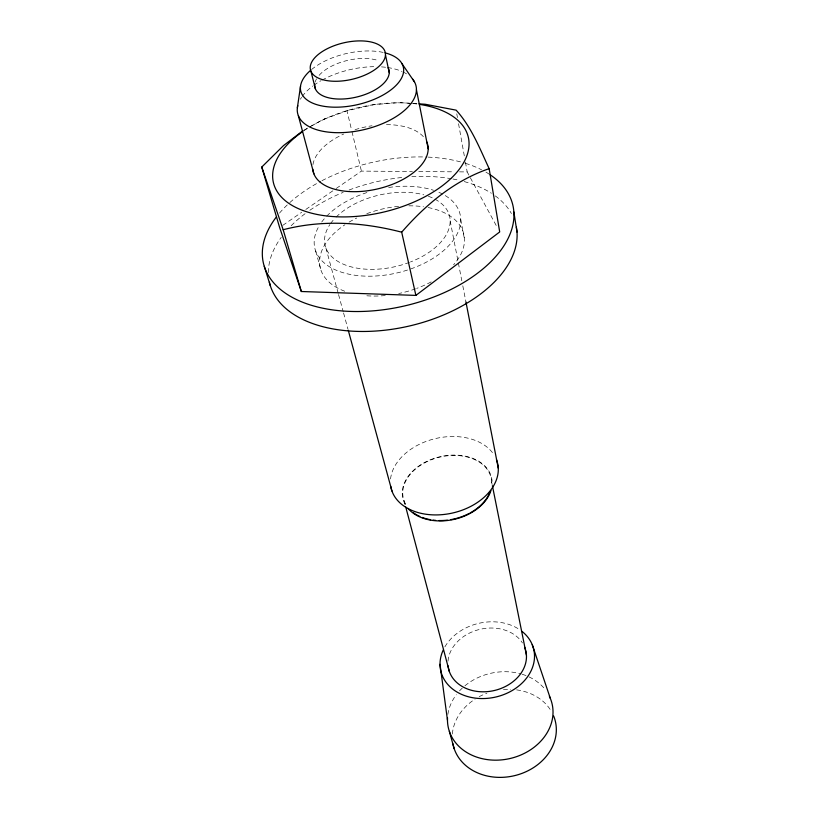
<?xml version="1.0" encoding="UTF-8"?>
<svg xmlns="http://www.w3.org/2000/svg" width="818" height="818" viewBox="0 0 818 818"><rect width="100%" height="100%" fill="white"/><g stroke="black" fill="none" stroke-linecap="round" stroke-linejoin="round"><path stroke-width="0.61" stroke-dasharray="4.09 3.07" d="M282.783 225.339L301.658 212.322M305.85 209.428L335.216 189.183M336.259 188.457L361.423 171.105L412.395 171.504M304.081 130.082L310.451 126.555M311.505 125.962L323.182 119.479L348.867 110.082M323.182 119.479L325.912 118.508M411.607 103.395L399.266 102.628L374.378 104.581L346.965 110.727L351.689 130.44M373.151 104.755L374.378 104.581M418.765 171.555L454.45 171.831M459.542 171.862L467.19 171.923L496.69 226.392M412.845 103.477L417.773 103.784M315.646 250.983L321.096 270.543M325.891 247.926L338.233 293.355M338.56 294.582L343.233 311.77M343.57 312.997L347.906 328.959M404.082 500.769L405.063 504.45M351.985 131.678L361.423 171.105M491.638 481.986L492.139 484.471M450.166 220.85L461.822 280.809M462.794 285.809L465.953 302.046M460.738 219.367L464.491 239.326M456.781 113.866L457.446 117.567M458.55 123.743L464.307 155.87M465.422 162.046L467.19 171.923M452.374 734.002A52.464 43.528 -13.1 0 1 475.094 699.083M479.184 696.68A52.464 43.528 -13.1 0 1 486.914 693.214M503.448 689.543A52.464 43.528 -13.1 0 1 510.698 689.37M516.618 689.871A52.464 43.528 -13.1 0 1 551.404 711.425M447.865 714.39A53.231 43.691 -13.1 0 1 456.311 694.738M459.563 690.852A53.231 43.691 -13.1 0 1 462.262 688.132M464.9 685.811A53.231 43.691 -13.1 0 1 521.005 673.909M522.129 674.247A53.231 43.691 -13.1 0 1 527.855 676.374M529.011 676.895A53.231 43.691 -13.1 0 1 544.348 688.511M444.88 646.854A47.71 37.812 -13.1 0 1 519.113 629.308M405.575 504.052A45.051 31.749 -13.1 0 1 440.258 457.017A45.051 31.749 -13.1 0 1 491.618 484.389M448.019 661.077A39.653 31.421 -13.1 0 1 479.583 629.431A39.653 31.421 -13.1 0 1 522.446 642.948M312.957 164.592A58.824 31.575 -13.1 0 1 343.672 134.04M355.063 129.684A58.824 31.575 -13.1 0 1 371.986 125.767M386.474 124.653A58.824 31.575 -13.1 0 1 424.245 137.731M300.4 99.213A60.767 30.808 -13.1 0 1 301.586 97.332M302.251 96.381A60.767 30.808 -13.1 0 1 312.773 86.043M313.815 85.276A60.767 30.808 -13.1 0 1 321.004 80.696M322.026 80.123A60.767 30.808 -13.1 0 1 373.744 66.677M381.505 66.882A60.767 30.808 -13.1 0 1 386.433 67.373M387.62 67.536A60.767 30.808 -13.1 0 1 401.853 71.422M402.947 71.923A60.767 30.808 -13.1 0 1 406.986 74.162M315.175 81.994A38.027 18.875 -13.1 0 1 316.566 78.835M319.112 75.338A38.027 18.875 -13.1 0 1 378.99 60.818M311.556 69.53A52.659 26.145 -13.1 0 1 383.765 52.546M428.121 207.537A73.722 43.037 -13.1 0 1 453.581 264.787M431.168 281.893A73.722 43.037 -13.1 0 1 416.679 288.406M415.524 288.826A73.722 43.037 -13.1 0 1 398.734 293.529M385.258 295.554A73.722 43.037 -13.1 0 1 364.245 295.564M344.695 291.218A73.722 43.037 -13.1 0 1 344.92 224.766M349.041 222.169A73.722 43.037 -13.1 0 1 356.771 217.997M366.812 213.692A73.722 43.037 -13.1 0 1 399.174 206.289M408.836 205.819A73.722 43.037 -13.1 0 1 423.479 206.749M438.908 192.312A74.591 42.802 -13.1 0 1 408.673 269.654M407.487 270.042A74.591 42.802 -13.1 0 1 333.396 268.928A74.591 42.802 -13.1 0 1 318.969 226.197M321.719 222.026A74.591 42.802 -13.1 0 1 325.022 217.966M326.709 216.146A74.591 42.802 -13.1 0 1 367.988 192.21M388.693 187.475A74.591 42.802 -13.1 0 1 433.55 190.287M268.345 272.558A126.545 73.978 -13.1 0 1 281.208 237.363M291.157 225.758A126.545 73.978 -13.1 0 1 305.574 213.334M309.848 210.267A126.545 73.978 -13.1 0 1 343.171 192.353M349.112 190.001A126.545 73.978 -13.1 0 1 402.947 177.383M411.873 176.678A126.545 73.978 -13.1 0 1 451.771 178.805M452.937 179.009A126.545 73.978 -13.1 0 1 459.266 180.328M464.215 181.586A126.545 73.978 -13.1 0 1 491.373 193.242M495.299 195.921A126.545 73.978 -13.1 0 1 511.424 213.559M279.49 213.109A128.037 73.559 -13.1 0 1 288.948 203.355M289.838 202.557A128.037 73.559 -13.1 0 1 320.809 181.289M321.965 180.686A128.037 73.559 -13.1 0 1 426.853 157.056M428.131 157.117A128.037 73.559 -13.1 0 1 464.287 162.956M465.483 163.324A128.037 73.559 -13.1 0 1 481.577 169.776M485.964 172.148A128.037 73.559 -13.1 0 1 489.072 174.06M434.931 199.152A63.927 36.667 -13.1 0 1 410.513 261.944M409.378 262.384A63.927 36.667 -13.1 0 1 341.668 263.427A63.927 36.667 -13.1 0 1 329.899 224.531M330.574 223.549A63.927 36.667 -13.1 0 1 334.49 218.754M336.116 217.077A63.927 36.667 -13.1 0 1 423.816 194.827M428.438 196.279A63.927 36.667 -13.1 0 1 433.857 198.59M405.104 504.236A45.552 32.106 -13.1 0 1 440.176 456.679A45.552 32.106 -13.1 0 1 492.119 484.358M303.529 130.972A100.052 53.743 -13.1 0 1 308.611 127.659M309.613 127.035A100.052 53.743 -13.1 0 1 411.464 103.395M412.712 103.518A100.052 53.743 -13.1 0 1 419.982 104.448M390.554 478.929A54.673 38.19 -13.1 0 1 435.432 438.581A54.673 38.19 -13.1 0 1 493.816 454.542"/><path stroke-width="1.23" d="M297.374 107.7L300.523 86.227M303.018 130.675L283.488 145.614L261.76 167.056L279.633 227.506L301.331 291.505L415.881 295.4L401.689 232.179C425.585 204.756 454.287 180.553 489.154 168.651C479.706 148.406 471.413 126.882 456.117 110.154L425.176 104.254L419.01 103.866M415.881 295.4L499.696 231.954L489.154 168.651M261.76 167.056L283.171 229.735C322.118 219.541 363.008 222.118 401.689 232.179M402.098 63.886L414.521 81.953M532.242 644.686L550.32 698.357M264.275 266.3L270.329 285.738M283.171 229.735L301.331 291.505M449.358 731.374L454.164 748.623M348.243 330.186L391.945 491.025M298.355 115.706L313.887 173.835M405.718 506.915L449.348 671.517M310.973 71.34L315.441 88.957M385.472 54.939A38.395 18.712 -13.1 0 1 328.274 80.818A38.395 18.712 -13.1 0 1 329.807 47.495A38.395 18.712 -13.1 0 1 385.472 54.939L389.245 72.72M492.395 485.718L526.434 655.157M416.434 89.775L428.182 148.825M465.953 302.046L498.264 468.193M513.857 211.934L517.007 232.067M440.012 664.277L447.466 720.137M553.643 715.975A52.464 43.528 -13.1 0 1 516.618 775.127A52.464 43.528 -13.1 0 1 452.886 743.726M549.389 696.271A53.231 43.691 -13.1 0 1 508.888 758.777A53.231 43.691 -13.1 0 1 447.518 717.846M521.986 631.373A47.71 37.812 -13.1 0 1 524.195 680.913A47.71 37.812 -13.1 0 1 463.683 695.239A47.71 37.812 -13.1 0 1 443.233 650.013M490.084 491.587A45.051 31.749 -13.1 0 1 486.24 498.929M485.606 499.829A45.051 31.749 -13.1 0 1 470.023 512.998M469 513.54A45.051 31.749 -13.1 0 1 450.922 519.624M447.364 520.146A45.051 31.749 -13.1 0 1 439.072 520.545M435.605 520.371A45.051 31.749 -13.1 0 1 433.1 520.105M430.616 519.727A45.051 31.749 -13.1 0 1 422.211 517.446M419.818 516.455A45.051 31.749 -13.1 0 1 413.438 512.774M524.624 647.15A39.653 31.421 -13.1 0 1 494.818 690.402A39.653 31.421 -13.1 0 1 448.059 665.791M426.761 141.882A58.824 31.575 -13.1 0 1 378.345 188.743A58.824 31.575 -13.1 0 1 312.793 169.244M412.507 78.968A60.767 30.808 -13.1 0 1 363.765 129.694A60.767 30.808 -13.1 0 1 297.762 105.614M388.182 67.904A38.027 18.875 -13.1 0 1 355.339 97.342A38.027 18.875 -13.1 0 1 314.746 84.06M384.92 52.822A52.659 26.145 -13.1 0 1 392.384 88.733A52.659 26.145 -13.1 0 1 320.492 105.645A52.659 26.145 -13.1 0 1 310.656 70.287M516.393 227.24A126.545 73.978 -13.1 0 1 407.487 326.433A126.545 73.978 -13.1 0 1 269.398 282.241M490.064 174.715A128.037 73.559 -13.1 0 1 476.894 273.693A128.037 73.559 -13.1 0 1 313.867 306.024A128.037 73.559 -13.1 0 1 276.259 217.107M419.982 104.448A100.052 53.743 -13.1 0 1 450.984 178.457A100.052 53.743 -13.1 0 1 306.934 211.862A100.052 53.743 -13.1 0 1 302.486 131.698M490.943 490.555A45.552 32.106 -13.1 0 1 453.387 519.522A45.552 32.106 -13.1 0 1 407.957 508.356M496.454 459.634A54.673 38.19 -13.1 0 1 454.317 512.6A54.673 38.19 -13.1 0 1 390.718 486.178"/></g></svg>
